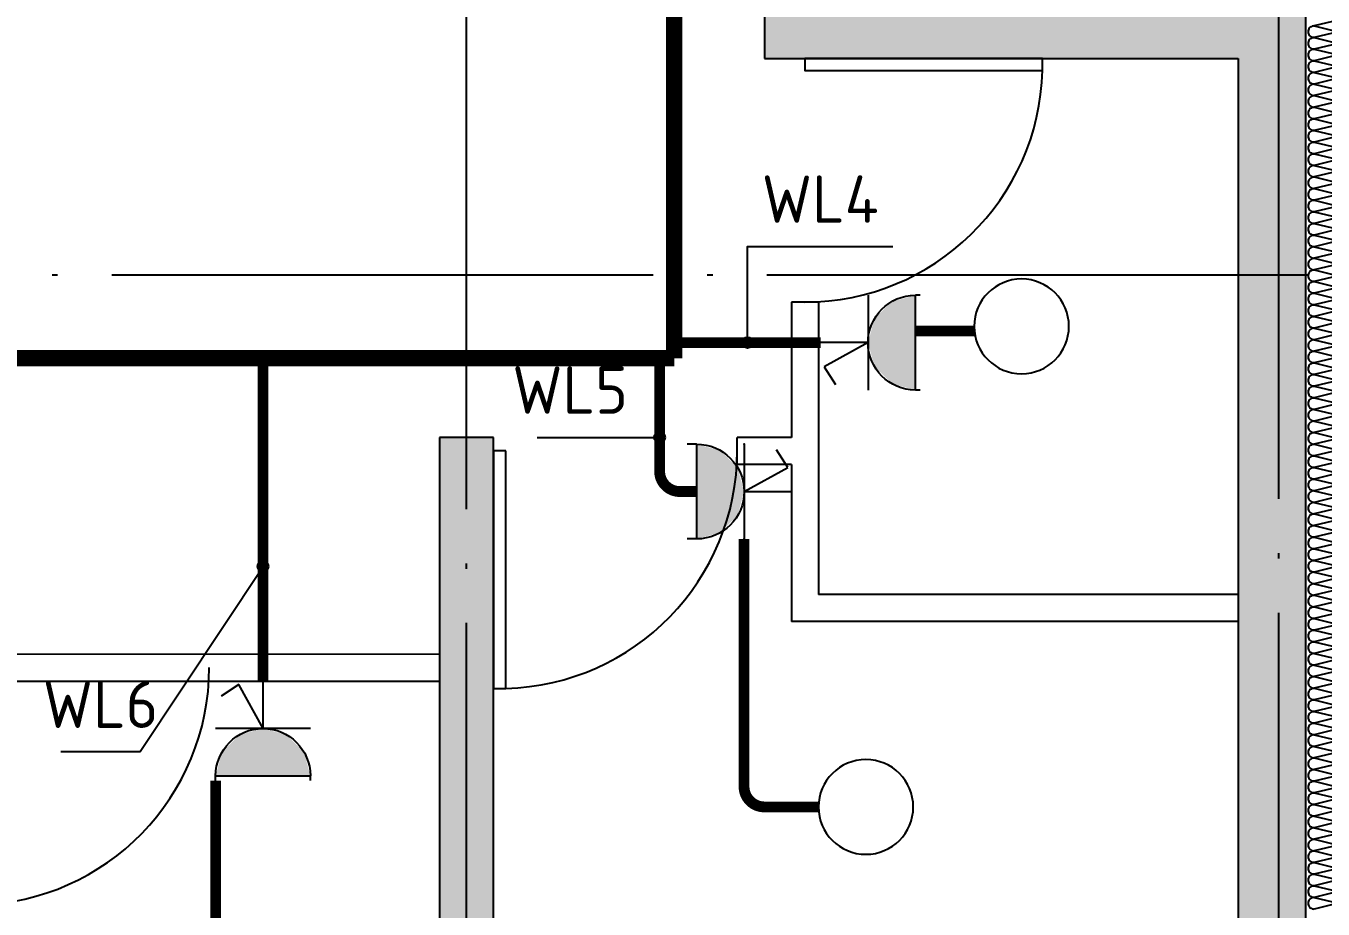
# Model space of a CAD drawing. Extents: x 1129508 to 1196731, y 2982646 to 3009272.
# Drawn here: x 1158191 to 1162982, y 2990771 to 2994033 of the extents above; entities that cross this region are included whole.
import ezdxf
from ezdxf.enums import TextEntityAlignment as Align

# ---------------------------------------------------------------- set-up
doc = ezdxf.new("R2010")
doc.units = 0
doc.header["$LTSCALE"] = 1000
doc.linetypes.add('DOTE', pattern=[2.42, 2, -0.2, 0.02, -0.2])
for name, color, linetype in [('COLUMN', 2, 'Continuous'), ('DIM-照明', 7, 'Continuous'), ('DOTE', 8, 'DOTE'), ('E-LINE', 83, 'Continuous'), ('EQUIP-插座', 3, 'Continuous'), ('EQUIP-照明', 3, 'Continuous'), ('PUB_HATCH', 8, 'Continuous'), ('WALL', 2, 'Continuous'), ('WINDOW', 4, 'Continuous'), ('WIRE-照明', 1, 'Continuous')]:
    doc.layers.add(name, color=color, linetype=linetype)
doc.styles.add('_TEL_DIM', font='SIMPLEX', dxfattribs={"width": 0.8, "height": 3.5, "bigfont": 'HZTXT'})
doc.styles.add('CADReader_TextStyle', font='tssdeng.shx', dxfattribs={"height": 0.2, "bigfont": 'gbcbig.shx'})
doc.styles.get("Standard").update_dxf_attribs({"font": 'simplex.shx', "bigfont": 'gbcbig.shx'})

# ---------------------------------------------------------------- blocks, each defined once
blk = doc.blocks.new('$equip$00001147')
blk.add_circle((0, 0), 0.5)
at = {"flags": 9}
blk.add_attdef('A', (0, 0), '', height=0.00002, dxfattribs=at)
blk = doc.blocks.new('$equip_U$00000132(PC-202208021735)')
for p, q in [((-0.5, 1.05), (-0.5, 1)), ((-0.5, 1), (0.5, 1)), ((0.5, 1.05), (0.5, 1)), ((0.5, 0.5), (-0.5, 0.5)), ((0, 0.5), (-0.255, 0.037)), ((0, 0.5), (0, 0)), ((-0.255, 0.037), (-0.441, 0.158))]:
    blk.add_line(p, q)
blk.add_arc((0, 1), 0.5, 180, 0)
for points in [[(0.433, 0.75), (-0.433, 0.75), (0.5, 1), (-0.5, 1)], [(0.25, 0.567), (-0.25, 0.567), (0.433, 0.75), (-0.433, 0.75)], [(0, 0.5), (0, 0.5), (0.25, 0.567), (-0.25, 0.567)]]:
    blk.add_solid(points)
at = {"color": 7, "style": '_TEL_DIM', "flags": 1}
for tag in ['A', 'REMARK']:
    blk.add_attdef(tag, text='', height=0.0000286, dxfattribs=at).set_placement((0, 0), align=Align.MIDDLE_CENTER)
blk = doc.blocks.new('$equip$00001241')
for p, q in [((-0.5, 1), (-0.5, 1.1)), ((0.5, 1), (0.5, 1.1)), ((-0.5, 1), (0.5, 1)), ((-0.5, 0.5), (0.5, 0.5)), ((0, 0.5), (-0.255, 0.037)), ((0, 0.5), (0, 0)), ((-0.255, 0.037), (-0.441, 0.158))]:
    blk.add_line(p, q)
blk.add_arc((0, 0.999), 0.5, 180, 0)
for points in [[(0.433, 0.75), (-0.433, 0.75), (0.5, 1), (-0.5, 1)], [(0.25, 0.567), (-0.25, 0.567), (0.433, 0.75), (-0.433, 0.75)], [(0, 0.5), (0, 0.5), (0.25, 0.567), (-0.25, 0.567)]]:
    blk.add_solid(points)
at = {"layer": 'EQUIP-照明'}
for p in [(0, 1), (-0.5, 0.5), (0.5, 0.5), (0, 0)]:
    blk.add_point(p, dxfattribs=at)
at = {"layer": 'EQUIP-照明', "flags": 9}
blk.add_attdef('A', (0, 0), '', height=0.00002, dxfattribs=at)
blk = doc.blocks.new('21325465')
at = {"layer": 'DOTE'}
for p, q in [((6302763.1, 288090.3), (6302763.1, 305116.2)), ((6299763.1, 288052.6), (6299763.1, 305078.5)), ((6274252.3, 293757.8), (6331875.9, 293757.8))]:
    blk.add_line(p, q, dxfattribs=at)
blk = doc.blocks.new('SIPIN1-1-1')
at = {"layer": 'PUB_HATCH'}
h = blk.add_hatch(dxfattribs=at)
h.set_pattern_fill('钢筋混凝土', color=256, scale=50, style=0, pattern_type=2)
h.set_pattern_definition([(45, (0, 0), (-88.3883476, 88.3883476), []), (50, (0, 0), (358.63009, -31.376067), [37.5, -412.5]), (355, (0, 0), (-69.375667, 376.096067), [30, -330]), (100.4514, (29.9, -2.6), (289.25469, 344.71977), [31.870095, -350.571056]), (46.1842, (0, 100), (533.620524, -82.75951), [56.25, -618.75]), (96.6356, (44.47, 93.1), (467.33135, 487.05894), [47.80514, -525.8565]), (351.1842, (0, 100), (467.33097, 487.0593), [45, -495]), (21, (50, 75), (298.453526, -201.309445), [37.5, -412.5]), (326, (50, 75), (121.657666, 362.57502), [30, -330]), (71.4514, (74.87, 58.22), (420.111314, 161.26525), [31.870095, -350.571056]), (37.5, (0, 0), (6.0799277, 166.446927), [0, -326, 0, -335, 0, -331.25]), (7.5, (0, 0), (131.534769, 197.205856), [0, -191, 0, -318.5, 0, -126.25]), (-32.5, (-111.5, 0), (266.911218, -11.277436), [0, -125, 0, -390, 0, -517.5]), (-42.5, (-161.5, 0), (291.593085, 50.052491), [0, -162.5, 0, -259, 0, -367.5])])
h.paths.add_polyline_path([(-274422.7, 2626285.8), (-274422.7, 2623736.1), (-278022.7, 2623736.1), (-278022.7, 2627686.1), (-278222.7, 2627686.1), (-278222.7, 2625036.1), (-281022.7, 2625036.1), (-281022.7, 2628486.1), (-279222.7, 2628486.1), (-279222.7, 2628686.1), (-283022.7, 2628686.1), (-283022.7, 2628486.1), (-281222.7, 2628486.1), (-281222.7, 2625036.1), (-284022.7, 2625036.1), (-284022.7, 2627686.1), (-284222.7, 2627686.1), (-284222.7, 2623736.1), (-287822.7, 2623736.1), (-287822.7, 2626285.8), (-288022.7, 2626285.8), (-288022.7, 2623736.1), (-291622.7, 2623736.1), (-291622.7, 2627086.1), (-291822.7, 2627086.1), (-291822.7, 2625036.1), (-294572.7, 2625036.1), (-294572.7, 2628486.1), (-292822.7, 2628486.1), (-292822.7, 2628686.1), (-294572.7, 2628686.1), (-294572.7, 2630686.1), (-292822.7, 2630686.1), (-292822.7, 2630886.1), (-294572.7, 2630886.1), (-294572.7, 2633336.1), (-294122.7, 2633336.1), (-294122.7, 2633586.1), (-294822.7, 2633586.1), (-294822.7, 2624786.1), (-291872.7, 2624786.1), (-291872.7, 2623486.1), (-283972.7, 2623486.1), (-283972.7, 2624786.1), (-278272.7, 2624786.1), (-278272.7, 2623486.1), (-270372.7, 2623486.1), (-270372.7, 2624786.1), (-267422.7, 2624786.1), (-267422.7, 2633586.1), (-268122.7, 2633586.1), (-268122.7, 2633336.1), (-267672.7, 2633336.1), (-267672.7, 2630886.1), (-269422.7, 2630886.1), (-269422.7, 2630686.1), (-267672.7, 2630686.1), (-267672.7, 2628686.1), (-269422.7, 2628686.1), (-269422.7, 2628486.1), (-267672.7, 2628486.1), (-267672.7, 2625036.1), (-270422.7, 2625036.1), (-270422.7, 2627086.1), (-270622.7, 2627086.1), (-270622.7, 2623736.1), (-274222.7, 2623736.1), (-274222.7, 2626285.8)], flags=0)
at = {"layer": 'COLUMN'}
for points in [[(-267422.7, 2624786.1), (-267422.7, 2633586.1)], [(-269422.7, 2628686.1), (-269422.7, 2628486.1)], [(-269422.7, 2628486.1), (-267672.7, 2628486.1)], [(-267672.7, 2628486.1), (-267672.7, 2625036.1)], [(-270422.7, 2627086.1), (-270622.7, 2627086.1)], [(-270622.7, 2627086.1), (-270622.7, 2623736.1)], [(-270422.7, 2625036.1), (-270422.7, 2627086.1)]]:
    blk.add_lwpolyline(points, dxfattribs=at)
at = {"layer": 'E-LINE', "linetype": 'Continuous'}
for points in [[(-267303.2, 2628627.3), (-267392.4, 2628605.8), (-267303.2, 2628584.4), (-267392.4, 2628562.9), (-267303.2, 2628541.4), (-267392.4, 2628520), (-267303.2, 2628498.5), (-267392.4, 2628477.1), (-267303.2, 2628455.6), (-267392.4, 2628434.1), (-267303.2, 2628412.7), (-267392.4, 2628391.2), (-267303.2, 2628369.8), (-267392.4, 2628348.3), (-267303.2, 2628326.8), (-267392.4, 2628305.4), (-267303.2, 2628283.9), (-267392.4, 2628262.5), (-267303.2, 2628241), (-267392.4, 2628219.6), (-267303.2, 2628198.1), (-267392.4, 2628176.6), (-267303.2, 2628155.2), (-267392.4, 2628133.7), (-267303.2, 2628112.3), (-267392.4, 2628090.8), (-267303.2, 2628069.3), (-267392.4, 2628047.9), (-267303.2, 2628026.4), (-267392.4, 2628005), (-267303.2, 2627983.5), (-267392.4, 2627962), (-267303.2, 2627940.6), (-267392.4, 2627919.1), (-267303.2, 2627897.7), (-267392.4, 2627876.2), (-267303.2, 2627854.7), (-267392.4, 2627833.3), (-267303.2, 2627811.8), (-267392.4, 2627790.4), (-267303.2, 2627768.9), (-267392.4, 2627747.5), (-267303.2, 2627726), (-267392.4, 2627704.5), (-267303.2, 2627683.1), (-267392.4, 2627661.6), (-267303.2, 2627640.2), (-267392.4, 2627618.7), (-267303.2, 2627597.2), (-267392.4, 2627575.8), (-267303.2, 2627554.3), (-267392.4, 2627532.9), (-267303.2, 2627511.4), (-267392.4, 2627489.9), (-267303.2, 2627468.5), (-267392.4, 2627447), (-267303.2, 2627425.6), (-267392.4, 2627404.1), (-267303.2, 2627382.6), (-267392.4, 2627361.2), (-267303.2, 2627339.7), (-267392.4, 2627318.3), (-267303.2, 2627296.8), (-267392.4, 2627275.3), (-267303.2, 2627253.9), (-267392.4, 2627232.4), (-267303.2, 2627211), (-267392.4, 2627189.5), (-267303.2, 2627168.1), (-267392.4, 2627146.6), (-267303.2, 2627125.1), (-267392.4, 2627103.7), (-267303.2, 2627082.2), (-267392.4, 2627060.8), (-267303.2, 2627039.3), (-267392.4, 2627017.8), (-267303.2, 2626996.4), (-267392.4, 2626974.9), (-267303.2, 2626953.5), (-267392.4, 2626932), (-267303.2, 2626910.5), (-267392.4, 2626889.1), (-267303.2, 2626867.6), (-267392.4, 2626846.2), (-267303.2, 2626824.7), (-267392.4, 2626803.2), (-267303.2, 2626781.8), (-267392.4, 2626760.3), (-267303.2, 2626738.9), (-267392.4, 2626717.4), (-267303.2, 2626695.9), (-267392.4, 2626674.5), (-267303.2, 2626653), (-267392.4, 2626631.6), (-267303.2, 2626610.1), (-267392.4, 2626588.7), (-267303.2, 2626567.2), (-267392.4, 2626545.7), (-267303.2, 2626524.3), (-267392.4, 2626502.8), (-267303.2, 2626481.4), (-267392.4, 2626459.9), (-267303.2, 2626438.4), (-267392.4, 2626417), (-267303.2, 2626395.5), (-267392.4, 2626374.1), (-267303.2, 2626352.6), (-267392.4, 2626331.1), (-267303.2, 2626309.7), (-267392.4, 2626288.2), (-267303.2, 2626266.8), (-267392.4, 2626245.3), (-267303.2, 2626223.8), (-267392.4, 2626202.4), (-267303.2, 2626180.9), (-267392.4, 2626159.5), (-267303.2, 2626138), (-267392.4, 2626116.5), (-267303.2, 2626095.1), (-267392.4, 2626073.6), (-267303.2, 2626052.2), (-267392.4, 2626030.7), (-267303.2, 2626009.3), (-267392.4, 2625987.8), (-267303.2, 2625966.3), (-267392.4, 2625944.9), (-267303.2, 2625923.4), (-267392.4, 2625902), (-267303.2, 2625880.5), (-267392.4, 2625859), (-267303.2, 2625837.6), (-267392.4, 2625816.1), (-267303.2, 2625794.7), (-267392.4, 2625773.2), (-267303.2, 2625751.7), (-267392.4, 2625730.3), (-267303.2, 2625708.8), (-267392.4, 2625687.4), (-267303.2, 2625665.9), (-267392.4, 2625644.4), (-267303.2, 2625623), (-267392.4, 2625601.5), (-267303.2, 2625580.1), (-267392.4, 2625558.6), (-267303.2, 2625537.1), (-267392.4, 2625515.7), (-267303.2, 2625494.2), (-267392.4, 2625472.8), (-267303.2, 2625451.3), (-267392.4, 2625429.9), (-267303.2, 2625408.4), (-267392.4, 2625386.9), (-267303.2, 2625365.5), (-267392.4, 2625344)], [(-267392.4, 2628605.8), (-267396.1, 2628605.5), (-267399.7, 2628604.5), (-267403, 2628602.9), (-267406.1, 2628600.8), (-267408.7, 2628598.2), (-267410.9, 2628595.1), (-267412.5, 2628591.7), (-267413.4, 2628588.1), (-267413.7, 2628584.4), (-267413.4, 2628580.6), (-267412.5, 2628577), (-267410.9, 2628573.6), (-267408.7, 2628570.6), (-267406.1, 2628567.9), (-267403, 2628565.8), (-267399.7, 2628564.2), (-267396.1, 2628563.2), (-267392.4, 2628562.9)], [(-267392.4, 2628562.9), (-267396.1, 2628562.6), (-267399.7, 2628561.6), (-267403, 2628560), (-267406.1, 2628557.9), (-267408.7, 2628555.2), (-267410.9, 2628552.2), (-267412.5, 2628548.8), (-267413.4, 2628545.2), (-267413.7, 2628541.4), (-267413.4, 2628537.7), (-267412.5, 2628534.1), (-267410.9, 2628530.7), (-267408.7, 2628527.6), (-267406.1, 2628525), (-267403, 2628522.9), (-267399.7, 2628521.3), (-267396.1, 2628520.3), (-267392.4, 2628520)], [(-267392.4, 2628520), (-267396.1, 2628519.7), (-267399.7, 2628518.7), (-267403, 2628517.1), (-267406.1, 2628515), (-267408.7, 2628512.3), (-267410.9, 2628509.3), (-267412.5, 2628505.9), (-267413.4, 2628502.2), (-267413.7, 2628498.5), (-267413.4, 2628494.8), (-267412.5, 2628491.2), (-267410.9, 2628487.8), (-267408.7, 2628484.7), (-267406.1, 2628482.1), (-267403, 2628479.9), (-267399.7, 2628478.4), (-267396.1, 2628477.4), (-267392.4, 2628477.1)], [(-267392.4, 2628477.1), (-267396.1, 2628476.7), (-267399.7, 2628475.8), (-267403, 2628474.2), (-267406.1, 2628472), (-267408.7, 2628469.4), (-267410.9, 2628466.3), (-267412.5, 2628462.9), (-267413.4, 2628459.3), (-267413.7, 2628455.6), (-267413.4, 2628451.9), (-267412.5, 2628448.3), (-267410.9, 2628444.9), (-267408.7, 2628441.8), (-267406.1, 2628439.2), (-267403, 2628437), (-267399.7, 2628435.4), (-267396.1, 2628434.5), (-267392.4, 2628434.1)], [(-267392.4, 2628434.1), (-267396.1, 2628433.8), (-267399.7, 2628432.9), (-267403, 2628431.3), (-267406.1, 2628429.1), (-267408.7, 2628426.5), (-267410.9, 2628423.4), (-267412.5, 2628420), (-267413.4, 2628416.4), (-267413.7, 2628412.7), (-267413.4, 2628409), (-267412.5, 2628405.3), (-267410.9, 2628402), (-267408.7, 2628398.9), (-267406.1, 2628396.2), (-267403, 2628394.1), (-267399.7, 2628392.5), (-267396.1, 2628391.6), (-267392.4, 2628391.2)], [(-267392.4, 2628391.2), (-267396.1, 2628390.9), (-267399.7, 2628389.9), (-267403, 2628388.4), (-267406.1, 2628386.2), (-267408.7, 2628383.6), (-267410.9, 2628380.5), (-267412.5, 2628377.1), (-267413.4, 2628373.5), (-267413.7, 2628369.8), (-267413.4, 2628366), (-267412.5, 2628362.4), (-267410.9, 2628359), (-267408.7, 2628356), (-267406.1, 2628353.3), (-267403, 2628351.2), (-267399.7, 2628349.6), (-267396.1, 2628348.6), (-267392.4, 2628348.3)], [(-267392.4, 2628348.3), (-267396.1, 2628348), (-267399.7, 2628347), (-267403, 2628345.4), (-267406.1, 2628343.3), (-267408.7, 2628340.6), (-267410.9, 2628337.6), (-267412.5, 2628334.2), (-267413.4, 2628330.6), (-267413.7, 2628326.8), (-267413.4, 2628323.1), (-267412.5, 2628319.5), (-267410.9, 2628316.1), (-267408.7, 2628313.1), (-267406.1, 2628310.4), (-267403, 2628308.3), (-267399.7, 2628306.7), (-267396.1, 2628305.7), (-267392.4, 2628305.4)], [(-267392.4, 2628305.4), (-267396.1, 2628305.1), (-267399.7, 2628304.1), (-267403, 2628302.5), (-267406.1, 2628300.4), (-267408.7, 2628297.7), (-267410.9, 2628294.7), (-267412.5, 2628291.3), (-267413.4, 2628287.7), (-267413.7, 2628283.9), (-267413.4, 2628280.2), (-267412.5, 2628276.6), (-267410.9, 2628273.2), (-267408.7, 2628270.1), (-267406.1, 2628267.5), (-267403, 2628265.3), (-267399.7, 2628263.8), (-267396.1, 2628262.8), (-267392.4, 2628262.5)], [(-267392.4, 2628262.5), (-267396.1, 2628262.1), (-267399.7, 2628261.2), (-267403, 2628259.6), (-267406.1, 2628257.5), (-267408.7, 2628254.8), (-267410.9, 2628251.7), (-267412.5, 2628248.4), (-267413.4, 2628244.7), (-267413.7, 2628241), (-267413.4, 2628237.3), (-267412.5, 2628233.7), (-267410.9, 2628230.3), (-267408.7, 2628227.2), (-267406.1, 2628224.6), (-267403, 2628222.4), (-267399.7, 2628220.8), (-267396.1, 2628219.9), (-267392.4, 2628219.6)], [(-267392.4, 2628219.6), (-267396.1, 2628219.2), (-267399.7, 2628218.3), (-267403, 2628216.7), (-267406.1, 2628214.5), (-267408.7, 2628211.9), (-267410.9, 2628208.8), (-267412.5, 2628205.4), (-267413.4, 2628201.8), (-267413.7, 2628198.1), (-267413.4, 2628194.4), (-267412.5, 2628190.8), (-267410.9, 2628187.4), (-267408.7, 2628184.3), (-267406.1, 2628181.7), (-267403, 2628179.5), (-267399.7, 2628177.9), (-267396.1, 2628177), (-267392.4, 2628176.6)], [(-267392.4, 2628176.6), (-267396.1, 2628176.3), (-267399.7, 2628175.3), (-267403, 2628173.8), (-267406.1, 2628171.6), (-267408.7, 2628169), (-267410.9, 2628165.9), (-267412.5, 2628162.5), (-267413.4, 2628158.9), (-267413.7, 2628155.2), (-267413.4, 2628151.4), (-267412.5, 2628147.8), (-267410.9, 2628144.4), (-267408.7, 2628141.4), (-267406.1, 2628138.7), (-267403, 2628136.6), (-267399.7, 2628135), (-267396.1, 2628134), (-267392.4, 2628133.7)], [(-267392.4, 2628133.7), (-267396.1, 2628133.4), (-267399.7, 2628132.4), (-267403, 2628130.8), (-267406.1, 2628128.7), (-267408.7, 2628126.1), (-267410.9, 2628123), (-267412.5, 2628119.6), (-267413.4, 2628116), (-267413.7, 2628112.3), (-267413.4, 2628108.5), (-267412.5, 2628104.9), (-267410.9, 2628101.5), (-267408.7, 2628098.5), (-267406.1, 2628095.8), (-267403, 2628093.7), (-267399.7, 2628092.1), (-267396.1, 2628091.1), (-267392.4, 2628090.8)], [(-267392.4, 2628090.8), (-267396.1, 2628090.5), (-267399.7, 2628089.5), (-267403, 2628087.9), (-267406.1, 2628085.8), (-267408.7, 2628083.1), (-267410.9, 2628080.1), (-267412.5, 2628076.7), (-267413.4, 2628073.1), (-267413.7, 2628069.3), (-267413.4, 2628065.6), (-267412.5, 2628062), (-267410.9, 2628058.6), (-267408.7, 2628055.5), (-267406.1, 2628052.9), (-267403, 2628050.8), (-267399.7, 2628049.2), (-267396.1, 2628048.2), (-267392.4, 2628047.9)], [(-267392.4, 2628047.9), (-267396.1, 2628047.6), (-267399.7, 2628046.6), (-267403, 2628045), (-267406.1, 2628042.9), (-267408.7, 2628040.2), (-267410.9, 2628037.1), (-267412.5, 2628033.8), (-267413.4, 2628030.1), (-267413.7, 2628026.4), (-267413.4, 2628022.7), (-267412.5, 2628019.1), (-267410.9, 2628015.7), (-267408.7, 2628012.6), (-267406.1, 2628010), (-267403, 2628007.8), (-267399.7, 2628006.3), (-267396.1, 2628005.3), (-267392.4, 2628005)], [(-267392.4, 2628005), (-267396.1, 2628004.6), (-267399.7, 2628003.7), (-267403, 2628002.1), (-267406.1, 2627999.9), (-267408.7, 2627997.3), (-267410.9, 2627994.2), (-267412.5, 2627990.8), (-267413.4, 2627987.2), (-267413.7, 2627983.5), (-267413.4, 2627979.8), (-267412.5, 2627976.2), (-267410.9, 2627972.8), (-267408.7, 2627969.7), (-267406.1, 2627967.1), (-267403, 2627964.9), (-267399.7, 2627963.3), (-267396.1, 2627962.4), (-267392.4, 2627962)], [(-267392.4, 2627962), (-267396.1, 2627961.7), (-267399.7, 2627960.7), (-267403, 2627959.2), (-267406.1, 2627957), (-267408.7, 2627954.4), (-267410.9, 2627951.3), (-267412.5, 2627947.9), (-267413.4, 2627944.3), (-267413.7, 2627940.6), (-267413.4, 2627936.9), (-267412.5, 2627933.2), (-267410.9, 2627929.9), (-267408.7, 2627926.8), (-267406.1, 2627924.1), (-267403, 2627922), (-267399.7, 2627920.4), (-267396.1, 2627919.4), (-267392.4, 2627919.1)], [(-267392.4, 2627919.1), (-267396.1, 2627918.8), (-267399.7, 2627917.8), (-267403, 2627916.2), (-267406.1, 2627914.1), (-267408.7, 2627911.5), (-267410.9, 2627908.4), (-267412.5, 2627905), (-267413.4, 2627901.4), (-267413.7, 2627897.7), (-267413.4, 2627893.9), (-267412.5, 2627890.3), (-267410.9, 2627886.9), (-267408.7, 2627883.9), (-267406.1, 2627881.2), (-267403, 2627879.1), (-267399.7, 2627877.5), (-267396.1, 2627876.5), (-267392.4, 2627876.2)], [(-267392.4, 2627876.2), (-267396.1, 2627875.9), (-267399.7, 2627874.9), (-267403, 2627873.3), (-267406.1, 2627871.2), (-267408.7, 2627868.5), (-267410.9, 2627865.5), (-267412.5, 2627862.1), (-267413.4, 2627858.5), (-267413.7, 2627854.7), (-267413.4, 2627851), (-267412.5, 2627847.4), (-267410.9, 2627844), (-267408.7, 2627841), (-267406.1, 2627838.3), (-267403, 2627836.2), (-267399.7, 2627834.6), (-267396.1, 2627833.6), (-267392.4, 2627833.3)], [(-267392.4, 2627833.3), (-267396.1, 2627833), (-267399.7, 2627832), (-267403, 2627830.4), (-267406.1, 2627828.3), (-267408.7, 2627825.6), (-267410.9, 2627822.6), (-267412.5, 2627819.2), (-267413.4, 2627815.6), (-267413.7, 2627811.8), (-267413.4, 2627808.1), (-267412.5, 2627804.5), (-267410.9, 2627801.1), (-267408.7, 2627798), (-267406.1, 2627795.4), (-267403, 2627793.2), (-267399.7, 2627791.7), (-267396.1, 2627790.7), (-267392.4, 2627790.4)], [(-267392.4, 2627790.4), (-267396.1, 2627790), (-267399.7, 2627789.1), (-267403, 2627787.5), (-267406.1, 2627785.3), (-267408.7, 2627782.7), (-267410.9, 2627779.6), (-267412.5, 2627776.2), (-267413.4, 2627772.6), (-267413.7, 2627768.9), (-267413.4, 2627765.2), (-267412.5, 2627761.6), (-267410.9, 2627758.2), (-267408.7, 2627755.1), (-267406.1, 2627752.5), (-267403, 2627750.3), (-267399.7, 2627748.7), (-267396.1, 2627747.8), (-267392.4, 2627747.5)], [(-267392.4, 2627747.5), (-267396.1, 2627747.1), (-267399.7, 2627746.2), (-267403, 2627744.6), (-267406.1, 2627742.4), (-267408.7, 2627739.8), (-267410.9, 2627736.7), (-267412.5, 2627733.3), (-267413.4, 2627729.7), (-267413.7, 2627726), (-267413.4, 2627722.3), (-267412.5, 2627718.7), (-267410.9, 2627715.3), (-267408.7, 2627712.2), (-267406.1, 2627709.6), (-267403, 2627707.4), (-267399.7, 2627705.8), (-267396.1, 2627704.9), (-267392.4, 2627704.5)], [(-267392.4, 2627704.5), (-267396.1, 2627704.2), (-267399.7, 2627703.2), (-267403, 2627701.7), (-267406.1, 2627699.5), (-267408.7, 2627696.9), (-267410.9, 2627693.8), (-267412.5, 2627690.4), (-267413.4, 2627686.8), (-267413.7, 2627683.1), (-267413.4, 2627679.3), (-267412.5, 2627675.7), (-267410.9, 2627672.3), (-267408.7, 2627669.3), (-267406.1, 2627666.6), (-267403, 2627664.5), (-267399.7, 2627662.9), (-267396.1, 2627661.9), (-267392.4, 2627661.6)], [(-267392.4, 2627661.6), (-267396.1, 2627661.3), (-267399.7, 2627660.3), (-267403, 2627658.7), (-267406.1, 2627656.6), (-267408.7, 2627653.9), (-267410.9, 2627650.9), (-267412.5, 2627647.5), (-267413.4, 2627643.9), (-267413.7, 2627640.2), (-267413.4, 2627636.4), (-267412.5, 2627632.8), (-267410.9, 2627629.4), (-267408.7, 2627626.4), (-267406.1, 2627623.7), (-267403, 2627621.6), (-267399.7, 2627620), (-267396.1, 2627619), (-267392.4, 2627618.7)], [(-267392.4, 2627618.7), (-267396.1, 2627618.4), (-267399.7, 2627617.4), (-267403, 2627615.8), (-267406.1, 2627613.7), (-267408.7, 2627611), (-267410.9, 2627608), (-267412.5, 2627604.6), (-267413.4, 2627601), (-267413.7, 2627597.2), (-267413.4, 2627593.5), (-267412.5, 2627589.9), (-267410.9, 2627586.5), (-267408.7, 2627583.4), (-267406.1, 2627580.8), (-267403, 2627578.7), (-267399.7, 2627577.1), (-267396.1, 2627576.1), (-267392.4, 2627575.8)], [(-267392.4, 2627575.8), (-267396.1, 2627575.5), (-267399.7, 2627574.5), (-267403, 2627572.9), (-267406.1, 2627570.8), (-267408.7, 2627568.1), (-267410.9, 2627565), (-267412.5, 2627561.7), (-267413.4, 2627558), (-267413.7, 2627554.3), (-267413.4, 2627550.6), (-267412.5, 2627547), (-267410.9, 2627543.6), (-267408.7, 2627540.5), (-267406.1, 2627537.9), (-267403, 2627535.7), (-267399.7, 2627534.2), (-267396.1, 2627533.2), (-267392.4, 2627532.9)], [(-267392.4, 2627532.9), (-267396.1, 2627532.5), (-267399.7, 2627531.6), (-267403, 2627530), (-267406.1, 2627527.8), (-267408.7, 2627525.2), (-267410.9, 2627522.1), (-267412.5, 2627518.7), (-267413.4, 2627515.1), (-267413.7, 2627511.4), (-267413.4, 2627507.7), (-267412.5, 2627504.1), (-267410.9, 2627500.7), (-267408.7, 2627497.6), (-267406.1, 2627495), (-267403, 2627492.8), (-267399.7, 2627491.2), (-267396.1, 2627490.3), (-267392.4, 2627489.9)], [(-267392.4, 2627489.9), (-267396.1, 2627489.6), (-267399.7, 2627488.6), (-267403, 2627487.1), (-267406.1, 2627484.9), (-267408.7, 2627482.3), (-267410.9, 2627479.2), (-267412.5, 2627475.8), (-267413.4, 2627472.2), (-267413.7, 2627468.5), (-267413.4, 2627464.8), (-267412.5, 2627461.1), (-267410.9, 2627457.8), (-267408.7, 2627454.7), (-267406.1, 2627452), (-267403, 2627449.9), (-267399.7, 2627448.3), (-267396.1, 2627447.3), (-267392.4, 2627447)], [(-267392.4, 2627447), (-267396.1, 2627446.7), (-267399.7, 2627445.7), (-267403, 2627444.1), (-267406.1, 2627442), (-267408.7, 2627439.4), (-267410.9, 2627436.3), (-267412.5, 2627432.9), (-267413.4, 2627429.3), (-267413.7, 2627425.6), (-267413.4, 2627421.8), (-267412.5, 2627418.2), (-267410.9, 2627414.8), (-267408.7, 2627411.8), (-267406.1, 2627409.1), (-267403, 2627407), (-267399.7, 2627405.4), (-267396.1, 2627404.4), (-267392.4, 2627404.1)], [(-267392.4, 2627404.1), (-267396.1, 2627403.8), (-267399.7, 2627402.8), (-267403, 2627401.2), (-267406.1, 2627399.1), (-267408.7, 2627396.4), (-267410.9, 2627393.4), (-267412.5, 2627390), (-267413.4, 2627386.4), (-267413.7, 2627382.6), (-267413.4, 2627378.9), (-267412.5, 2627375.3), (-267410.9, 2627371.9), (-267408.7, 2627368.8), (-267406.1, 2627366.2), (-267403, 2627364.1), (-267399.7, 2627362.5), (-267396.1, 2627361.5), (-267392.4, 2627361.2)], [(-267392.4, 2627361.2), (-267396.1, 2627360.9), (-267399.7, 2627359.9), (-267403, 2627358.3), (-267406.1, 2627356.2), (-267408.7, 2627353.5), (-267410.9, 2627350.5), (-267412.5, 2627347.1), (-267413.4, 2627343.5), (-267413.7, 2627339.7), (-267413.4, 2627336), (-267412.5, 2627332.4), (-267410.9, 2627329), (-267408.7, 2627325.9), (-267406.1, 2627323.3), (-267403, 2627321.1), (-267399.7, 2627319.6), (-267396.1, 2627318.6), (-267392.4, 2627318.3)], [(-267392.4, 2627318.3), (-267396.1, 2627317.9), (-267399.7, 2627317), (-267403, 2627315.4), (-267406.1, 2627313.2), (-267408.7, 2627310.6), (-267410.9, 2627307.5), (-267412.5, 2627304.1), (-267413.4, 2627300.5), (-267413.7, 2627296.8), (-267413.4, 2627293.1), (-267412.5, 2627289.5), (-267410.9, 2627286.1), (-267408.7, 2627283), (-267406.1, 2627280.4), (-267403, 2627278.2), (-267399.7, 2627276.6), (-267396.1, 2627275.7), (-267392.4, 2627275.3)], [(-267392.4, 2627275.3), (-267396.1, 2627275), (-267399.7, 2627274.1), (-267403, 2627272.5), (-267406.1, 2627270.3), (-267408.7, 2627267.7), (-267410.9, 2627264.6), (-267412.5, 2627261.2), (-267413.4, 2627257.6), (-267413.7, 2627253.9), (-267413.4, 2627250.2), (-267412.5, 2627246.5), (-267410.9, 2627243.2), (-267408.7, 2627240.1), (-267406.1, 2627237.4), (-267403, 2627235.3), (-267399.7, 2627233.7), (-267396.1, 2627232.8), (-267392.4, 2627232.4)], [(-267392.4, 2627232.4), (-267396.1, 2627232.1), (-267399.7, 2627231.1), (-267403, 2627229.6), (-267406.1, 2627227.4), (-267408.7, 2627224.8), (-267410.9, 2627221.7), (-267412.5, 2627218.3), (-267413.4, 2627214.7), (-267413.7, 2627211), (-267413.4, 2627207.2), (-267412.5, 2627203.6), (-267410.9, 2627200.2), (-267408.7, 2627197.2), (-267406.1, 2627194.5), (-267403, 2627192.4), (-267399.7, 2627190.8), (-267396.1, 2627189.8), (-267392.4, 2627189.5)], [(-267392.4, 2627189.5), (-267396.1, 2627189.2), (-267399.7, 2627188.2), (-267403, 2627186.6), (-267406.1, 2627184.5), (-267408.7, 2627181.8), (-267410.9, 2627178.8), (-267412.5, 2627175.4), (-267413.4, 2627171.8), (-267413.7, 2627168.1), (-267413.4, 2627164.3), (-267412.5, 2627160.7), (-267410.9, 2627157.3), (-267408.7, 2627154.3), (-267406.1, 2627151.6), (-267403, 2627149.5), (-267399.7, 2627147.9), (-267396.1, 2627146.9), (-267392.4, 2627146.6)], [(-267392.4, 2627146.6), (-267396.1, 2627146.3), (-267399.7, 2627145.3), (-267403, 2627143.7), (-267406.1, 2627141.6), (-267408.7, 2627138.9), (-267410.9, 2627135.9), (-267412.5, 2627132.5), (-267413.4, 2627128.9), (-267413.7, 2627125.1), (-267413.4, 2627121.4), (-267412.5, 2627117.8), (-267410.9, 2627114.4), (-267408.7, 2627111.3), (-267406.1, 2627108.7), (-267403, 2627106.5), (-267399.7, 2627105), (-267396.1, 2627104), (-267392.4, 2627103.7)], [(-267392.4, 2627103.7), (-267396.1, 2627103.3), (-267399.7, 2627102.4), (-267403, 2627100.8), (-267406.1, 2627098.7), (-267408.7, 2627096), (-267410.9, 2627092.9), (-267412.5, 2627089.6), (-267413.4, 2627085.9), (-267413.7, 2627082.2), (-267413.4, 2627078.5), (-267412.5, 2627074.9), (-267410.9, 2627071.5), (-267408.7, 2627068.4), (-267406.1, 2627065.8), (-267403, 2627063.6), (-267399.7, 2627062), (-267396.1, 2627061.1), (-267392.4, 2627060.8)], [(-267392.4, 2627060.8), (-267396.1, 2627060.4), (-267399.7, 2627059.5), (-267403, 2627057.9), (-267406.1, 2627055.7), (-267408.7, 2627053.1), (-267410.9, 2627050), (-267412.5, 2627046.6), (-267413.4, 2627043), (-267413.7, 2627039.3), (-267413.4, 2627035.6), (-267412.5, 2627032), (-267410.9, 2627028.6), (-267408.7, 2627025.5), (-267406.1, 2627022.9), (-267403, 2627020.7), (-267399.7, 2627019.1), (-267396.1, 2627018.2), (-267392.4, 2627017.8)], [(-267392.4, 2627017.8), (-267396.1, 2627017.5), (-267399.7, 2627016.5), (-267403, 2627015), (-267406.1, 2627012.8), (-267408.7, 2627010.2), (-267410.9, 2627007.1), (-267412.5, 2627003.7), (-267413.4, 2627000.1), (-267413.7, 2626996.4), (-267413.4, 2626992.7), (-267412.5, 2626989), (-267410.9, 2626985.6), (-267408.7, 2626982.6), (-267406.1, 2626979.9), (-267403, 2626977.8), (-267399.7, 2626976.2), (-267396.1, 2626975.2), (-267392.4, 2626974.9)], [(-267392.4, 2626974.9), (-267396.1, 2626974.6), (-267399.7, 2626973.6), (-267403, 2626972), (-267406.1, 2626969.9), (-267408.7, 2626967.3), (-267410.9, 2626964.2), (-267412.5, 2626960.8), (-267413.4, 2626957.2), (-267413.7, 2626953.5), (-267413.4, 2626949.7), (-267412.5, 2626946.1), (-267410.9, 2626942.7), (-267408.7, 2626939.7), (-267406.1, 2626937), (-267403, 2626934.9), (-267399.7, 2626933.3), (-267396.1, 2626932.3), (-267392.4, 2626932)], [(-267392.4, 2626932), (-267396.1, 2626931.7), (-267399.7, 2626930.7), (-267403, 2626929.1), (-267406.1, 2626927), (-267408.7, 2626924.3), (-267410.9, 2626921.3), (-267412.5, 2626917.9), (-267413.4, 2626914.3), (-267413.7, 2626910.5), (-267413.4, 2626906.8), (-267412.5, 2626903.2), (-267410.9, 2626899.8), (-267408.7, 2626896.7), (-267406.1, 2626894.1), (-267403, 2626892), (-267399.7, 2626890.4), (-267396.1, 2626889.4), (-267392.4, 2626889.1)], [(-267392.4, 2626889.1), (-267396.1, 2626888.8), (-267399.7, 2626887.8), (-267403, 2626886.2), (-267406.1, 2626884.1), (-267408.7, 2626881.4), (-267410.9, 2626878.4), (-267412.5, 2626875), (-267413.4, 2626871.3), (-267413.7, 2626867.6), (-267413.4, 2626863.9), (-267412.5, 2626860.3), (-267410.9, 2626856.9), (-267408.7, 2626853.8), (-267406.1, 2626851.2), (-267403, 2626849), (-267399.7, 2626847.5), (-267396.1, 2626846.5), (-267392.4, 2626846.2)], [(-267392.4, 2626846.2), (-267396.1, 2626845.8), (-267399.7, 2626844.9), (-267403, 2626843.3), (-267406.1, 2626841.1), (-267408.7, 2626838.5), (-267410.9, 2626835.4), (-267412.5, 2626832), (-267413.4, 2626828.4), (-267413.7, 2626824.7), (-267413.4, 2626821), (-267412.5, 2626817.4), (-267410.9, 2626814), (-267408.7, 2626810.9), (-267406.1, 2626808.3), (-267403, 2626806.1), (-267399.7, 2626804.5), (-267396.1, 2626803.6), (-267392.4, 2626803.2)], [(-267392.4, 2626803.2), (-267396.1, 2626802.9), (-267399.7, 2626801.9), (-267403, 2626800.4), (-267406.1, 2626798.2), (-267408.7, 2626795.6), (-267410.9, 2626792.5), (-267412.5, 2626789.1), (-267413.4, 2626785.5), (-267413.7, 2626781.8), (-267413.4, 2626778.1), (-267412.5, 2626774.4), (-267410.9, 2626771.1), (-267408.7, 2626768), (-267406.1, 2626765.3), (-267403, 2626763.2), (-267399.7, 2626761.6), (-267396.1, 2626760.7), (-267392.4, 2626760.3)], [(-267392.4, 2626760.3), (-267396.1, 2626760), (-267399.7, 2626759), (-267403, 2626757.5), (-267406.1, 2626755.3), (-267408.7, 2626752.7), (-267410.9, 2626749.6), (-267412.5, 2626746.2), (-267413.4, 2626742.6), (-267413.7, 2626738.9), (-267413.4, 2626735.1), (-267412.5, 2626731.5), (-267410.9, 2626728.1), (-267408.7, 2626725.1), (-267406.1, 2626722.4), (-267403, 2626720.3), (-267399.7, 2626718.7), (-267396.1, 2626717.7), (-267392.4, 2626717.4)], [(-267392.4, 2626717.4), (-267396.1, 2626717.1), (-267399.7, 2626716.1), (-267403, 2626714.5), (-267406.1, 2626712.4), (-267408.7, 2626709.7), (-267410.9, 2626706.7), (-267412.5, 2626703.3), (-267413.4, 2626699.7), (-267413.7, 2626695.9), (-267413.4, 2626692.2), (-267412.5, 2626688.6), (-267410.9, 2626685.2), (-267408.7, 2626682.2), (-267406.1, 2626679.5), (-267403, 2626677.4), (-267399.7, 2626675.8), (-267396.1, 2626674.8), (-267392.4, 2626674.5)], [(-267392.4, 2626674.5), (-267396.1, 2626674.2), (-267399.7, 2626673.2), (-267403, 2626671.6), (-267406.1, 2626669.5), (-267408.7, 2626666.8), (-267410.9, 2626663.8), (-267412.5, 2626660.4), (-267413.4, 2626656.8), (-267413.7, 2626653), (-267413.4, 2626649.3), (-267412.5, 2626645.7), (-267410.9, 2626642.3), (-267408.7, 2626639.2), (-267406.1, 2626636.6), (-267403, 2626634.4), (-267399.7, 2626632.9), (-267396.1, 2626631.9), (-267392.4, 2626631.6)], [(-267392.4, 2626631.6), (-267396.1, 2626631.2), (-267399.7, 2626630.3), (-267403, 2626628.7), (-267406.1, 2626626.5), (-267408.7, 2626623.9), (-267410.9, 2626620.8), (-267412.5, 2626617.5), (-267413.4, 2626613.8), (-267413.7, 2626610.1), (-267413.4, 2626606.4), (-267412.5, 2626602.8), (-267410.9, 2626599.4), (-267408.7, 2626596.3), (-267406.1, 2626593.7), (-267403, 2626591.5), (-267399.7, 2626589.9), (-267396.1, 2626589), (-267392.4, 2626588.7)], [(-267392.4, 2626588.7), (-267396.1, 2626588.3), (-267399.7, 2626587.4), (-267403, 2626585.8), (-267406.1, 2626583.6), (-267408.7, 2626581), (-267410.9, 2626577.9), (-267412.5, 2626574.5), (-267413.4, 2626570.9), (-267413.7, 2626567.2), (-267413.4, 2626563.5), (-267412.5, 2626559.9), (-267410.9, 2626556.5), (-267408.7, 2626553.4), (-267406.1, 2626550.8), (-267403, 2626548.6), (-267399.7, 2626547), (-267396.1, 2626546.1), (-267392.4, 2626545.7)], [(-267392.4, 2626545.7), (-267396.1, 2626545.4), (-267399.7, 2626544.4), (-267403, 2626542.9), (-267406.1, 2626540.7), (-267408.7, 2626538.1), (-267410.9, 2626535), (-267412.5, 2626531.6), (-267413.4, 2626528), (-267413.7, 2626524.3), (-267413.4, 2626520.5), (-267412.5, 2626516.9), (-267410.9, 2626513.5), (-267408.7, 2626510.5), (-267406.1, 2626507.8), (-267403, 2626505.7), (-267399.7, 2626504.1), (-267396.1, 2626503.1), (-267392.4, 2626502.8)], [(-267392.4, 2626502.8), (-267396.1, 2626502.5), (-267399.7, 2626501.5), (-267403, 2626499.9), (-267406.1, 2626497.8), (-267408.7, 2626495.1), (-267410.9, 2626492.1), (-267412.5, 2626488.7), (-267413.4, 2626485.1), (-267413.7, 2626481.4), (-267413.4, 2626477.6), (-267412.5, 2626474), (-267410.9, 2626470.6), (-267408.7, 2626467.6), (-267406.1, 2626464.9), (-267403, 2626462.8), (-267399.7, 2626461.2), (-267396.1, 2626460.2), (-267392.4, 2626459.9)], [(-267392.4, 2626459.9), (-267396.1, 2626459.6), (-267399.7, 2626458.6), (-267403, 2626457), (-267406.1, 2626454.9), (-267408.7, 2626452.2), (-267410.9, 2626449.2), (-267412.5, 2626445.8), (-267413.4, 2626442.2), (-267413.7, 2626438.4), (-267413.4, 2626434.7), (-267412.5, 2626431.1), (-267410.9, 2626427.7), (-267408.7, 2626424.6), (-267406.1, 2626422), (-267403, 2626419.9), (-267399.7, 2626418.3), (-267396.1, 2626417.3), (-267392.4, 2626417)], [(-267392.4, 2626417), (-267396.1, 2626416.7), (-267399.7, 2626415.7), (-267403, 2626414.1), (-267406.1, 2626412), (-267408.7, 2626409.3), (-267410.9, 2626406.2), (-267412.5, 2626402.9), (-267413.4, 2626399.2), (-267413.7, 2626395.5), (-267413.4, 2626391.8), (-267412.5, 2626388.2), (-267410.9, 2626384.8), (-267408.7, 2626381.7), (-267406.1, 2626379.1), (-267403, 2626376.9), (-267399.7, 2626375.4), (-267396.1, 2626374.4), (-267392.4, 2626374.1)], [(-267392.4, 2626374.1), (-267396.1, 2626373.7), (-267399.7, 2626372.8), (-267403, 2626371.2), (-267406.1, 2626369), (-267408.7, 2626366.4), (-267410.9, 2626363.3), (-267412.5, 2626359.9), (-267413.4, 2626356.3), (-267413.7, 2626352.6), (-267413.4, 2626348.9), (-267412.5, 2626345.3), (-267410.9, 2626341.9), (-267408.7, 2626338.8), (-267406.1, 2626336.2), (-267403, 2626334), (-267399.7, 2626332.4), (-267396.1, 2626331.5), (-267392.4, 2626331.1)], [(-267392.4, 2626331.1), (-267396.1, 2626330.8), (-267399.7, 2626329.8), (-267403, 2626328.3), (-267406.1, 2626326.1), (-267408.7, 2626323.5), (-267410.9, 2626320.4), (-267412.5, 2626317), (-267413.4, 2626313.4), (-267413.7, 2626309.7), (-267413.4, 2626306), (-267412.5, 2626302.3), (-267410.9, 2626299), (-267408.7, 2626295.9), (-267406.1, 2626293.2), (-267403, 2626291.1), (-267399.7, 2626289.5), (-267396.1, 2626288.5), (-267392.4, 2626288.2)], [(-267392.4, 2626288.2), (-267396.1, 2626287.9), (-267399.7, 2626286.9), (-267403, 2626285.3), (-267406.1, 2626283.2), (-267408.7, 2626280.6), (-267410.9, 2626277.5), (-267412.5, 2626274.1), (-267413.4, 2626270.5), (-267413.7, 2626266.8), (-267413.4, 2626263), (-267412.5, 2626259.4), (-267410.9, 2626256), (-267408.7, 2626253), (-267406.1, 2626250.3), (-267403, 2626248.2), (-267399.7, 2626246.6), (-267396.1, 2626245.6), (-267392.4, 2626245.3)], [(-267392.4, 2626245.3), (-267396.1, 2626245), (-267399.7, 2626244), (-267403, 2626242.4), (-267406.1, 2626240.3), (-267408.7, 2626237.6), (-267410.9, 2626234.6), (-267412.5, 2626231.2), (-267413.4, 2626227.6), (-267413.7, 2626223.8), (-267413.4, 2626220.1), (-267412.5, 2626216.5), (-267410.9, 2626213.1), (-267408.7, 2626210.1), (-267406.1, 2626207.4), (-267403, 2626205.3), (-267399.7, 2626203.7), (-267396.1, 2626202.7), (-267392.4, 2626202.4)], [(-267392.4, 2626202.4), (-267396.1, 2626202.1), (-267399.7, 2626201.1), (-267403, 2626199.5), (-267406.1, 2626197.4), (-267408.7, 2626194.7), (-267410.9, 2626191.7), (-267412.5, 2626188.3), (-267413.4, 2626184.7), (-267413.7, 2626180.9), (-267413.4, 2626177.2), (-267412.5, 2626173.6), (-267410.9, 2626170.2), (-267408.7, 2626167.1), (-267406.1, 2626164.5), (-267403, 2626162.3), (-267399.7, 2626160.8), (-267396.1, 2626159.8), (-267392.4, 2626159.5)], [(-267392.4, 2626159.5), (-267396.1, 2626159.1), (-267399.7, 2626158.2), (-267403, 2626156.6), (-267406.1, 2626154.4), (-267408.7, 2626151.8), (-267410.9, 2626148.7), (-267412.5, 2626145.3), (-267413.4, 2626141.7), (-267413.7, 2626138), (-267413.4, 2626134.3), (-267412.5, 2626130.7), (-267410.9, 2626127.3), (-267408.7, 2626124.2), (-267406.1, 2626121.6), (-267403, 2626119.4), (-267399.7, 2626117.8), (-267396.1, 2626116.9), (-267392.4, 2626116.5)], [(-267392.4, 2626116.5), (-267396.1, 2626116.2), (-267399.7, 2626115.3), (-267403, 2626113.7), (-267406.1, 2626111.5), (-267408.7, 2626108.9), (-267410.9, 2626105.8), (-267412.5, 2626102.4), (-267413.4, 2626098.8), (-267413.7, 2626095.1), (-267413.4, 2626091.4), (-267412.5, 2626087.8), (-267410.9, 2626084.4), (-267408.7, 2626081.3), (-267406.1, 2626078.7), (-267403, 2626076.5), (-267399.7, 2626074.9), (-267396.1, 2626074), (-267392.4, 2626073.6)], [(-267392.4, 2626073.6), (-267396.1, 2626073.3), (-267399.7, 2626072.3), (-267403, 2626070.8), (-267406.1, 2626068.6), (-267408.7, 2626066), (-267410.9, 2626062.9), (-267412.5, 2626059.5), (-267413.4, 2626055.9), (-267413.7, 2626052.2), (-267413.4, 2626048.4), (-267412.5, 2626044.8), (-267410.9, 2626041.4), (-267408.7, 2626038.4), (-267406.1, 2626035.7), (-267403, 2626033.6), (-267399.7, 2626032), (-267396.1, 2626031), (-267392.4, 2626030.7)], [(-267392.4, 2626030.7), (-267396.1, 2626030.4), (-267399.7, 2626029.4), (-267403, 2626027.8), (-267406.1, 2626025.7), (-267408.7, 2626023), (-267410.9, 2626020), (-267412.5, 2626016.6), (-267413.4, 2626013), (-267413.7, 2626009.3), (-267413.4, 2626005.5), (-267412.5, 2626001.9), (-267410.9, 2625998.5), (-267408.7, 2625995.5), (-267406.1, 2625992.8), (-267403, 2625990.7), (-267399.7, 2625989.1), (-267396.1, 2625988.1), (-267392.4, 2625987.8)], [(-267392.4, 2625987.8), (-267396.1, 2625987.5), (-267399.7, 2625986.5), (-267403, 2625984.9), (-267406.1, 2625982.8), (-267408.7, 2625980.1), (-267410.9, 2625977.1), (-267412.5, 2625973.7), (-267413.4, 2625970.1), (-267413.7, 2625966.3), (-267413.4, 2625962.6), (-267412.5, 2625959), (-267410.9, 2625955.6), (-267408.7, 2625952.5), (-267406.1, 2625949.9), (-267403, 2625947.7), (-267399.7, 2625946.2), (-267396.1, 2625945.2), (-267392.4, 2625944.9)], [(-267392.4, 2625944.9), (-267396.1, 2625944.5), (-267399.7, 2625943.6), (-267403, 2625942), (-267406.1, 2625939.9), (-267408.7, 2625937.2), (-267410.9, 2625934.1), (-267412.5, 2625930.8), (-267413.4, 2625927.1), (-267413.7, 2625923.4), (-267413.4, 2625919.7), (-267412.5, 2625916.1), (-267410.9, 2625912.7), (-267408.7, 2625909.6), (-267406.1, 2625907), (-267403, 2625904.8), (-267399.7, 2625903.3), (-267396.1, 2625902.3), (-267392.4, 2625902)], [(-267392.4, 2625902), (-267396.1, 2625901.6), (-267399.7, 2625900.7), (-267403, 2625899.1), (-267406.1, 2625896.9), (-267408.7, 2625894.3), (-267410.9, 2625891.2), (-267412.5, 2625887.8), (-267413.4, 2625884.2), (-267413.7, 2625880.5), (-267413.4, 2625876.8), (-267412.5, 2625873.2), (-267410.9, 2625869.8), (-267408.7, 2625866.7), (-267406.1, 2625864.1), (-267403, 2625861.9), (-267399.7, 2625860.3), (-267396.1, 2625859.4), (-267392.4, 2625859)], [(-267392.4, 2625859), (-267396.1, 2625858.7), (-267399.7, 2625857.7), (-267403, 2625856.2), (-267406.1, 2625854), (-267408.7, 2625851.4), (-267410.9, 2625848.3), (-267412.5, 2625844.9), (-267413.4, 2625841.3), (-267413.7, 2625837.6), (-267413.4, 2625833.9), (-267412.5, 2625830.2), (-267410.9, 2625826.8), (-267408.7, 2625823.8), (-267406.1, 2625821.1), (-267403, 2625819), (-267399.7, 2625817.4), (-267396.1, 2625816.4), (-267392.4, 2625816.1)], [(-267392.4, 2625816.1), (-267396.1, 2625815.8), (-267399.7, 2625814.8), (-267403, 2625813.2), (-267406.1, 2625811.1), (-267408.7, 2625808.5), (-267410.9, 2625805.4), (-267412.5, 2625802), (-267413.4, 2625798.4), (-267413.7, 2625794.7), (-267413.4, 2625790.9), (-267412.5, 2625787.3), (-267410.9, 2625783.9), (-267408.7, 2625780.9), (-267406.1, 2625778.2), (-267403, 2625776.1), (-267399.7, 2625774.5), (-267396.1, 2625773.5), (-267392.4, 2625773.2)], [(-267392.4, 2625773.2), (-267396.1, 2625772.9), (-267399.7, 2625771.9), (-267403, 2625770.3), (-267406.1, 2625768.2), (-267408.7, 2625765.5), (-267410.9, 2625762.5), (-267412.5, 2625759.1), (-267413.4, 2625755.5), (-267413.7, 2625751.7), (-267413.4, 2625748), (-267412.5, 2625744.4), (-267410.9, 2625741), (-267408.7, 2625737.9), (-267406.1, 2625735.3), (-267403, 2625733.2), (-267399.7, 2625731.6), (-267396.1, 2625730.6), (-267392.4, 2625730.3)], [(-267392.4, 2625730.3), (-267396.1, 2625730), (-267399.7, 2625729), (-267403, 2625727.4), (-267406.1, 2625725.3), (-267408.7, 2625722.6), (-267410.9, 2625719.6), (-267412.5, 2625716.2), (-267413.4, 2625712.5), (-267413.7, 2625708.8), (-267413.4, 2625705.1), (-267412.5, 2625701.5), (-267410.9, 2625698.1), (-267408.7, 2625695), (-267406.1, 2625692.4), (-267403, 2625690.2), (-267399.7, 2625688.7), (-267396.1, 2625687.7), (-267392.4, 2625687.4)], [(-267392.4, 2625687.4), (-267396.1, 2625687), (-267399.7, 2625686.1), (-267403, 2625684.5), (-267406.1, 2625682.3), (-267408.7, 2625679.7), (-267410.9, 2625676.6), (-267412.5, 2625673.2), (-267413.4, 2625669.6), (-267413.7, 2625665.9), (-267413.4, 2625662.2), (-267412.5, 2625658.6), (-267410.9, 2625655.2), (-267408.7, 2625652.1), (-267406.1, 2625649.5), (-267403, 2625647.3), (-267399.7, 2625645.7), (-267396.1, 2625644.8), (-267392.4, 2625644.4)], [(-267392.4, 2625644.4), (-267396.1, 2625644.1), (-267399.7, 2625643.2), (-267403, 2625641.6), (-267406.1, 2625639.4), (-267408.7, 2625636.8), (-267410.9, 2625633.7), (-267412.5, 2625630.3), (-267413.4, 2625626.7), (-267413.7, 2625623), (-267413.4, 2625619.3), (-267412.5, 2625615.6), (-267410.9, 2625612.3), (-267408.7, 2625609.2), (-267406.1, 2625606.5), (-267403, 2625604.4), (-267399.7, 2625602.8), (-267396.1, 2625601.9), (-267392.4, 2625601.5)], [(-267392.4, 2625601.5), (-267396.1, 2625601.2), (-267399.7, 2625600.2), (-267403, 2625598.7), (-267406.1, 2625596.5), (-267408.7, 2625593.9), (-267410.9, 2625590.8), (-267412.5, 2625587.4), (-267413.4, 2625583.8), (-267413.7, 2625580.1), (-267413.4, 2625576.3), (-267412.5, 2625572.7), (-267410.9, 2625569.3), (-267408.7, 2625566.3), (-267406.1, 2625563.6), (-267403, 2625561.5), (-267399.7, 2625559.9), (-267396.1, 2625558.9), (-267392.4, 2625558.6)], [(-267392.4, 2625558.6), (-267396.1, 2625558.3), (-267399.7, 2625557.3), (-267403, 2625555.7), (-267406.1, 2625553.6), (-267408.7, 2625550.9), (-267410.9, 2625547.9), (-267412.5, 2625544.5), (-267413.4, 2625540.9), (-267413.7, 2625537.1), (-267413.4, 2625533.4), (-267412.5, 2625529.8), (-267410.9, 2625526.4), (-267408.7, 2625523.4), (-267406.1, 2625520.7), (-267403, 2625518.6), (-267399.7, 2625517), (-267396.1, 2625516), (-267392.4, 2625515.7)], [(-267392.4, 2625515.7), (-267396.1, 2625515.4), (-267399.7, 2625514.4), (-267403, 2625512.8), (-267406.1, 2625510.7), (-267408.7, 2625508), (-267410.9, 2625505), (-267412.5, 2625501.6), (-267413.4, 2625498), (-267413.7, 2625494.2), (-267413.4, 2625490.5), (-267412.5, 2625486.9), (-267410.9, 2625483.5), (-267408.7, 2625480.4), (-267406.1, 2625477.8), (-267403, 2625475.6), (-267399.7, 2625474.1), (-267396.1, 2625473.1), (-267392.4, 2625472.8)], [(-267392.4, 2625472.8), (-267396.1, 2625472.4), (-267399.7, 2625471.5), (-267403, 2625469.9), (-267406.1, 2625467.8), (-267408.7, 2625465.1), (-267410.9, 2625462), (-267412.5, 2625458.7), (-267413.4, 2625455), (-267413.7, 2625451.3), (-267413.4, 2625447.6), (-267412.5, 2625444), (-267410.9, 2625440.6), (-267408.7, 2625437.5), (-267406.1, 2625434.9), (-267403, 2625432.7), (-267399.7, 2625431.1), (-267396.1, 2625430.2), (-267392.4, 2625429.9)], [(-267392.4, 2625429.9), (-267396.1, 2625429.5), (-267399.7, 2625428.6), (-267403, 2625427), (-267406.1, 2625424.8), (-267408.7, 2625422.2), (-267410.9, 2625419.1), (-267412.5, 2625415.7), (-267413.4, 2625412.1), (-267413.7, 2625408.4), (-267413.4, 2625404.7), (-267412.5, 2625401.1), (-267410.9, 2625397.7), (-267408.7, 2625394.6), (-267406.1, 2625392), (-267403, 2625389.8), (-267399.7, 2625388.2), (-267396.1, 2625387.3), (-267392.4, 2625386.9)], [(-267392.4, 2625386.9), (-267396.1, 2625386.6), (-267399.7, 2625385.6), (-267403, 2625384.1), (-267406.1, 2625381.9), (-267408.7, 2625379.3), (-267410.9, 2625376.2), (-267412.5, 2625372.8), (-267413.4, 2625369.2), (-267413.7, 2625365.5), (-267413.4, 2625361.7), (-267412.5, 2625358.1), (-267410.9, 2625354.7), (-267408.7, 2625351.7), (-267406.1, 2625349), (-267403, 2625346.9), (-267399.7, 2625345.3), (-267396.1, 2625344.3), (-267392.4, 2625344)]]:
    blk.add_lwpolyline(points, dxfattribs=at)
at = {"layer": 'WALL'}
for points in [[(-267672.7, 2628486.1), (-267672.7, 2626406.4)], [(-270622.7, 2626986.1), (-270622.7, 2626186.1)], [(-270622.7, 2626986.1), (-270622.7, 2626986.1)], [(-267672.7, 2626406.4), (-267672.7, 2626406.4)], [(-267672.7, 2626406.4), (-267672.7, 2625036.1)], [(-267672.7, 2626406.4), (-267672.7, 2626406.4)], [(-270622.7, 2626186.1), (-270622.7, 2626186.1)], [(-270622.7, 2626186.1), (-270622.7, 2625036.1)], [(-270622.7, 2626186.1), (-270622.7, 2626186.1)]]:
    blk.add_lwpolyline(points, dxfattribs=at)
at = {"layer": 'WALL', "color": 30}
for points in [[(-269322.7, 2627586.1), (-269322.7, 2627086.1)], [(-269222.7, 2627586.1), (-269322.7, 2627586.1)], [(-269222.7, 2627586.1), (-269222.7, 2626986.1)], [(-269322.7, 2627086.1), (-269522.7, 2627086.1)], [(-269522.7, 2626986.1), (-269522.7, 2627086.1)], [(-269322.7, 2626986.1), (-269522.7, 2626986.1)], [(-269322.7, 2626986.1), (-269322.7, 2626406.4)], [(-269222.7, 2626986.1), (-269222.7, 2626506.4)], [(-267672.7, 2626506.4), (-269222.7, 2626506.4)], [(-267672.7, 2626406.4), (-269322.7, 2626406.4)], [(-272373.1, 2626286), (-270622.7, 2626286.1)], [(-272373.1, 2626186), (-270622.7, 2626186.1)]]:
    blk.add_lwpolyline(points, dxfattribs=at)
at = {"layer": 'WINDOW', "linetype": 'Continuous'}
for points in [[(-269272.7, 2628486.1), (-269272.7, 2628441.1), (-268395.2, 2628441.1), (-268395.2, 2628486.1), (-269272.7, 2628486.1)], [(-270377.7, 2627036.1), (-270422.7, 2627036.1), (-270422.7, 2626158.6), (-270377.7, 2626158.6), (-270377.7, 2627036.1)]]:
    blk.add_lwpolyline(points, dxfattribs=at)
for centre, start, end in [((-269272.7, 2628463.6), 270, 358.5307), ((-270400.2, 2627036.1), 271.4693, 360), ((-272350.6, 2626236), 271.4728, 0.0036)]:
    blk.add_arc(centre, 877.5, start, end, dxfattribs=at)
at = {"layer": 'DOTE'}
blk.add_blockref('21325465', (-6570285.7, 2333928.3), dxfattribs=at)

msp = doc.modelspace()

# ---------------------------------------------------------------- linework, layer by layer
at = {"layer": 'DIM-照明', "linetype": 'Continuous'}
msp.add_line((1160079.6, 2992513.2), (1160531.6, 2992513.2), dxfattribs=at)
for points in [[(1160856, 2992863.2), (1160856, 2993218.5), (1161393.2, 2993218.5)], [(1158319.4, 2991352.6), (1158613.4, 2991352.6), (1159066.6, 2992037)]]:
    msp.add_lwpolyline(points, dxfattribs=at)
for centre in [(1160856, 2992863.2), (1160531.6, 2992513.2), (1159066.6, 2992037)]:
    msp.add_circle(centre, 20, dxfattribs=at)
at = {"layer": 'WIRE-照明', "color": 4, "const_width": 60}
for points in [[(1160585.7, 2992805.6), (1160585.7, 2995211.3)], [(1156768, 2992805.6), (1160585.7, 2992805.6)]]:
    msp.add_lwpolyline(points, dxfattribs=at)
at = {"layer": 'WIRE-照明', "const_width": 40}
for points in [[(1161694.3, 2992906.3), (1161476.3, 2992906.3)], [(1161126.3, 2992863.2), (1160585.7, 2992863.2)], [(1159066.6, 2991613.2), (1159066.6, 2992805.6)], [(1158891.6, 2991245.7), (1158891.6, 2990549.7)]]:
    msp.add_lwpolyline(points, dxfattribs=at)
for points in [[(1160531.6, 2992805.6), (1160531.6, 2992388.2, 0.414214), (1160606.6, 2992313.2), (1160668.4, 2992313.2)], [(1160843.4, 2992138.2), (1160843.4, 2991223.4, 0.414214), (1160918.4, 2991148.4), (1161118.4, 2991148.4)]]:
    msp.add_lwpolyline(points, format="xyb", dxfattribs=at)

# ---------------------------------------------------------------- block references
msp.add_blockref('SIPIN1-1-1', (1430341.1, 365427.2))
at = {"layer": 'EQUIP-插座', "xscale": -350, "yscale": 350, "zscale": 350}
for name, p, rotation in [('$equip_U$00000132(PC-202208021735)', (1161126.3, 2992863.2), 270), ('$equip$00001241', (1161018.4, 2992313.2), 90), ('$equip_U$00000132(PC-202208021735)', (1159066.6, 2991613.2), 180)]:
    msp.add_blockref(name, p, dxfattribs=dict(at, rotation=rotation))
at = {"layer": 'EQUIP-照明', "xscale": -350, "yscale": 350, "zscale": 350}
for p in [(1161868.4, 2992923.4), (1161293.4, 2991148.4)]:
    msp.add_blockref('$equip$00001147', p, dxfattribs=at)

# ---------------------------------------------------------------- texts
at = {"layer": 'DIM-照明', "style": 'CADReader_TextStyle'}
for s, p in [('WL4', (1161124.6, 2993481)), ('WL5', (1160200.9, 2992775.7)), ('WL6', (1158466.4, 2991615.1))]:
    msp.add_text(s, height=175, dxfattribs=at).set_placement(p, align=Align.TOP_CENTER)

doc.saveas('drawing.dxf')
